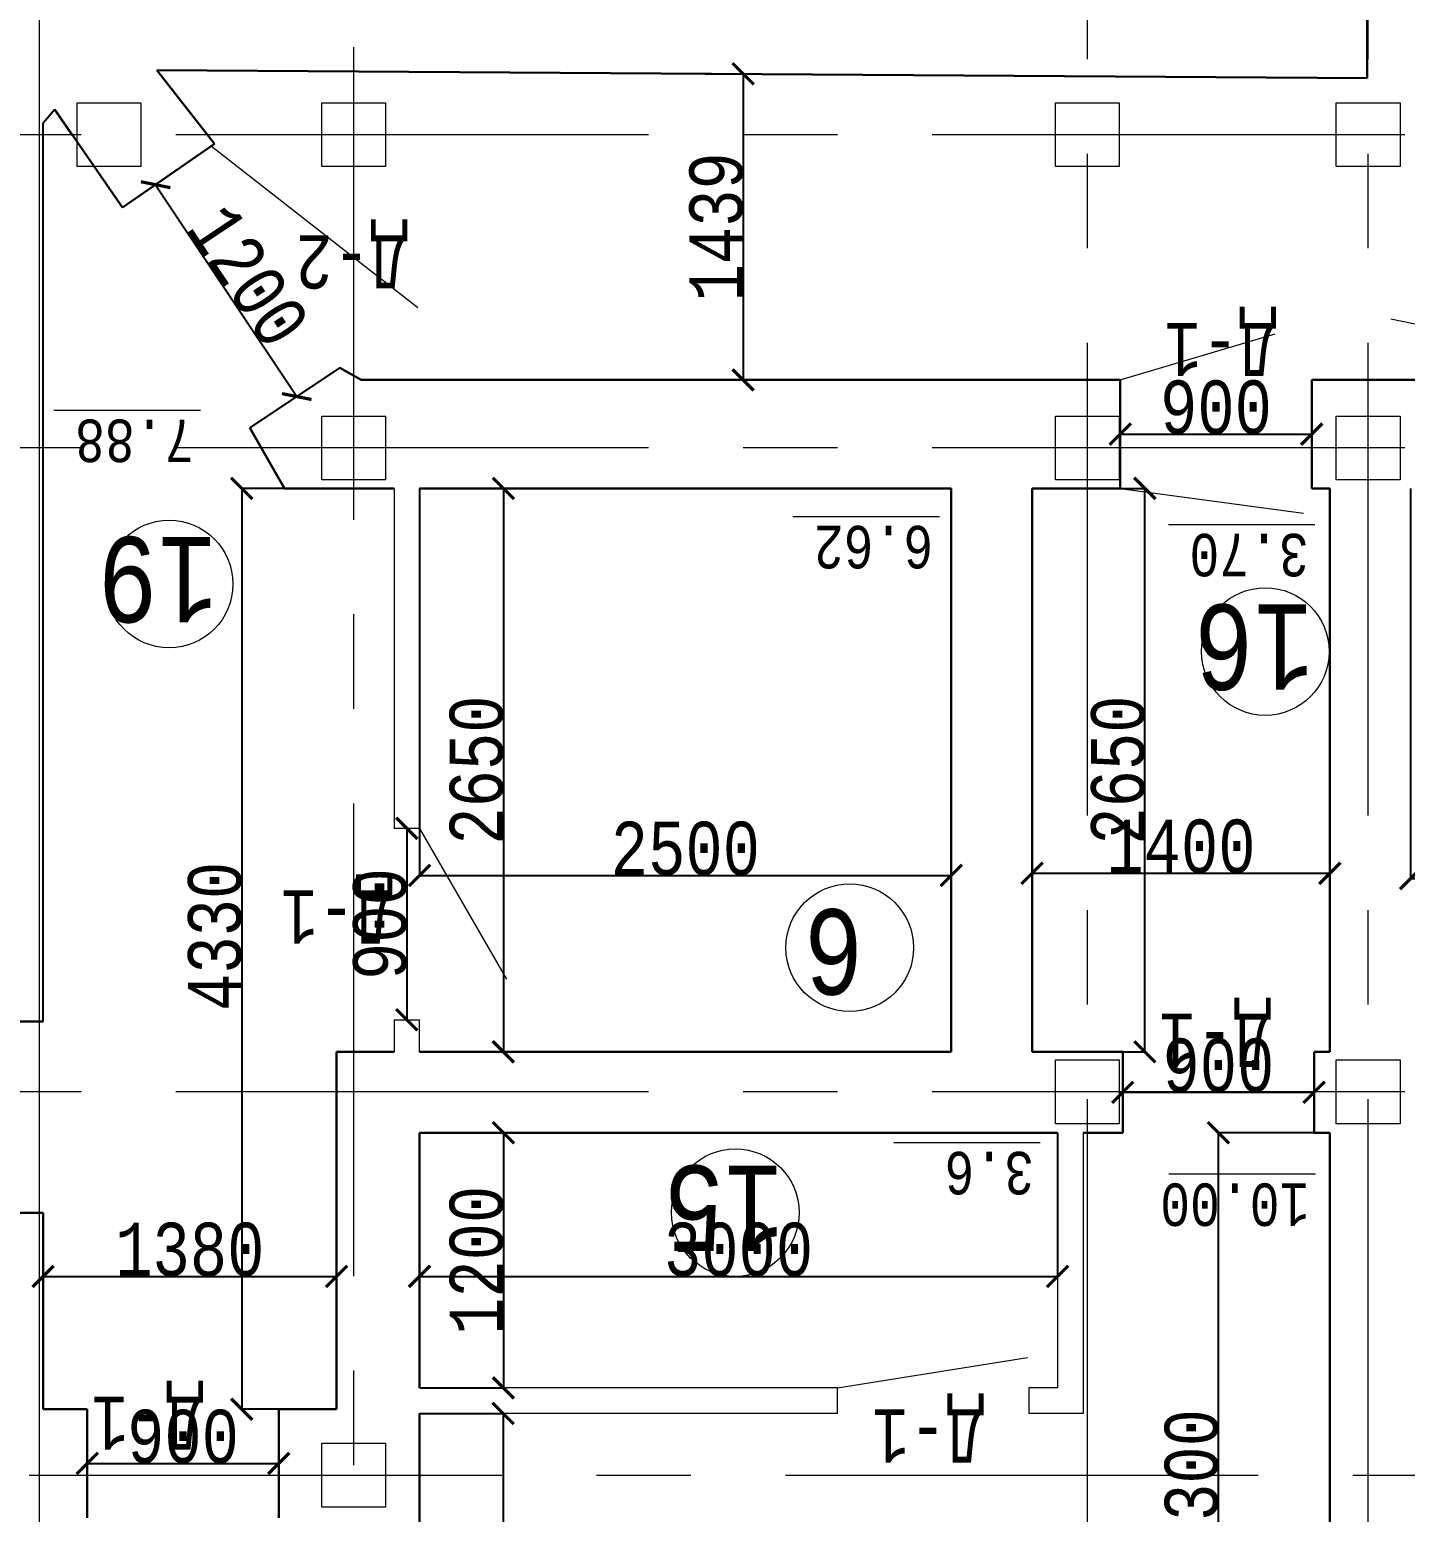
# Model space of a CAD drawing. Header units: millimetres. Extents: x -689206 to 4969298, y -1019800 to 703299.
# Drawn here: x -107337 to -100868, y -591246 to -584275 of the extents above; entities that cross this region are included whole.
import ezdxf

# ---------------------------------------------------------------- set-up
doc = ezdxf.new("R2010")
doc.units = ezdxf.units.MM
doc.linetypes.add('JIS_02_4.0', pattern=[5.5, 4, -1.5])
doc.linetypes.add('осеваяX2', pattern=[101.6, 63.5, -12.7, 12.7, -12.7])
for name, color, linetype, lineweight in [('несущие', 7, 'Continuous', 30), ('ОКНА', 250, 'Continuous', 20), ('ПЕРЕГОРОДКИ', 252, 'Continuous', 9), ('РАЗМЕРЫ', 7, 'Continuous', 9), ('сваи', 7, 'JIS_02_4.0', 30), ('стены', 7, 'Continuous', 20)]:
    doc.layers.add(name, color=color, linetype=linetype, lineweight=lineweight)
doc.layers.add('четотам', color=7, linetype='Continuous')
doc.styles.add('Аннотативный', font='isocteur.ttf', dxfattribs={"width": 0.7, "height": 250})
doc.dimstyles.new('Аннотативный', dxfattribs={"dimscale": 0, "dimtxt": 250, "dimasz": 100, "dimexe": 1.25, "dimexo": 0.625, "dimtad": 1, "dimdec": 0, "dimtxsty": 'Аннотативный', "dimblk": 'ARCHTICK', "dimcen": 2.5, "dimadec": 0, "dimazin": 0, "dimtfac": 1, "dimtdec": 0, "dimtmove": 0, "dimatfit": 3, "dimfxl": 1, "dimarcsym": 0})

# ---------------------------------------------------------------- blocks, each defined once
blk = doc.blocks.new('_ArchTick')
at = {"color": 0, "linetype": 'ByBlock', "const_width": 0.15}
blk.add_lwpolyline([(-0.5, -0.5), (0.5, 0.5)], dxfattribs=at)
blk = doc.blocks.new('*D3373')
at = {"layer": 'Defpoints', "color": 0, "lineweight": 0, "transparency": 16777216}
for p in [(-103003.5, -586431.2), (-105109.2, -589080.7), (-103003.5, -589080.7)]:
    blk.add_point(p, dxfattribs=at)
at = {"layer": 'ОКНА', "color": 0, "lineweight": -2, "transparency": 16777216}
for p, q in [((-103004.1, -586431.2), (-105110.5, -586431.2)), ((-105109.2, -586431.2), (-105109.2, -589080.7)), ((-103004.1, -589080.7), (-105110.5, -589080.7))]:
    blk.add_line(p, q, dxfattribs=at)
at = {"layer": 'ОКНА', "color": 0, "lineweight": -2, "transparency": 16777216, "xscale": 100, "yscale": 100, "zscale": 100}
for p, rotation in [((-105109.2, -586431.2), 90), ((-105109.2, -589080.7), 270)]:
    blk.add_blockref('_ArchTick', p, dxfattribs=dict(at, rotation=rotation))
at = {"layer": 'ОКНА', "color": 0, "lineweight": 5, "transparency": 16777216, "insert": (-105234.8, -587755.9), "char_height": 250, "attachment_point": 5, "rotation": 90, "style": 'Аннотативный'}
blk.add_mtext('2650', dxfattribs=at)
blk = doc.blocks.new('*D3374')
at = {"layer": 'Defpoints', "color": 0, "lineweight": 0, "transparency": 16777216}
for p in [(-105503.5, -586431.2), (-103003.5, -586431.2), (-103003.5, -588251)]:
    blk.add_point(p, dxfattribs=at)
at = {"layer": 'ОКНА', "color": 0, "lineweight": -2, "transparency": 16777216}
for p, q in [((-105503.5, -586431.8), (-105503.5, -588252.2)), ((-103003.5, -586431.8), (-103003.5, -588252.2)), ((-105503.5, -588251), (-103003.5, -588251))]:
    blk.add_line(p, q, dxfattribs=at)
at = {"layer": 'ОКНА', "color": 0, "lineweight": -2, "transparency": 16777216, "xscale": 100, "yscale": 100, "zscale": 100, "rotation": 180}
blk.add_blockref('_ArchTick', (-105503.5, -588251), dxfattribs=at)
at = {"layer": 'ОКНА', "color": 0, "lineweight": -2, "transparency": 16777216, "xscale": 100, "yscale": 100, "zscale": 100}
blk.add_blockref('_ArchTick', (-103003.5, -588251), dxfattribs=at)
at = {"layer": 'ОКНА', "color": 0, "lineweight": 5, "transparency": 16777216, "insert": (-104253.5, -588125.3), "char_height": 250, "attachment_point": 5, "style": 'Аннотативный'}
blk.add_mtext('2500', dxfattribs=at)
blk = doc.blocks.new('*D3471')
at = {"layer": 'Defpoints', "color": 0, "lineweight": 0, "transparency": 16777216}
for p in [(-100843.5, -586431.2), (-99438.5, -586431.2), (-99438.5, -588265.5)]:
    blk.add_point(p, dxfattribs=at)
at = {"layer": 'ПЕРЕГОРОДКИ', "color": 0, "lineweight": -2, "transparency": 16777216}
for p, q in [((-100843.5, -586431.8), (-100843.5, -588266.7)), ((-99438.5, -586431.8), (-99438.5, -588266.7)), ((-100843.5, -588265.5), (-99438.5, -588265.5))]:
    blk.add_line(p, q, dxfattribs=at)
at = {"layer": 'ПЕРЕГОРОДКИ', "color": 0, "lineweight": -2, "transparency": 16777216, "xscale": 100, "yscale": 100, "zscale": 100, "rotation": 180}
blk.add_blockref('_ArchTick', (-100843.5, -588265.5), dxfattribs=at)
at = {"layer": 'ПЕРЕГОРОДКИ', "color": 0, "lineweight": -2, "transparency": 16777216, "xscale": 100, "yscale": 100, "zscale": 100}
blk.add_blockref('_ArchTick', (-99438.5, -588265.5), dxfattribs=at)
at = {"layer": 'ПЕРЕГОРОДКИ', "color": 0, "lineweight": 5, "transparency": 16777216, "insert": (-100195.7, -588139.8), "char_height": 250, "attachment_point": 5, "style": 'Аннотативный'}
blk.add_mtext('1400', dxfattribs=at)
blk = doc.blocks.new('*D3472')
at = {"layer": 'Defpoints', "color": 0, "lineweight": 0, "transparency": 16777216}
for p in [(-102623.5, -586431.2), (-102093.4, -586431.2), (-102623.5, -589080.7)]:
    blk.add_point(p, dxfattribs=at)
at = {"layer": 'ПЕРЕГОРОДКИ', "color": 0, "lineweight": -2, "transparency": 16777216}
for p, q in [((-102622.8, -586431.2), (-102092.1, -586431.2)), ((-102093.4, -589080.7), (-102093.4, -586431.2)), ((-102622.8, -589080.7), (-102092.1, -589080.7))]:
    blk.add_line(p, q, dxfattribs=at)
at = {"layer": 'ПЕРЕГОРОДКИ', "color": 0, "lineweight": -2, "transparency": 16777216, "xscale": 100, "yscale": 100, "zscale": 100}
for p, rotation in [((-102093.4, -586431.2), 90), ((-102093.4, -589080.7), 270)]:
    blk.add_blockref('_ArchTick', p, dxfattribs=dict(at, rotation=rotation))
at = {"layer": 'ПЕРЕГОРОДКИ', "color": 0, "lineweight": 5, "transparency": 16777216, "insert": (-102219, -587755.9), "char_height": 250, "attachment_point": 5, "rotation": 90, "style": 'Аннотативный'}
blk.add_mtext('2650', dxfattribs=at)
blk = doc.blocks.new('*D3473')
at = {"layer": 'Defpoints', "color": 0, "lineweight": 0, "transparency": 16777216}
for p in [(-102623.5, -586431.2), (-101223.5, -586431.2), (-101223.5, -588241)]:
    blk.add_point(p, dxfattribs=at)
at = {"layer": 'ПЕРЕГОРОДКИ', "color": 0, "lineweight": -2, "transparency": 16777216}
for p, q in [((-102623.5, -586431.8), (-102623.5, -588242.2)), ((-101223.5, -586431.8), (-101223.5, -588242.2)), ((-102623.5, -588241), (-101223.5, -588241))]:
    blk.add_line(p, q, dxfattribs=at)
at = {"layer": 'ПЕРЕГОРОДКИ', "color": 0, "lineweight": -2, "transparency": 16777216, "xscale": 100, "yscale": 100, "zscale": 100, "rotation": 180}
blk.add_blockref('_ArchTick', (-102623.5, -588241), dxfattribs=at)
at = {"layer": 'ПЕРЕГОРОДКИ', "color": 0, "lineweight": -2, "transparency": 16777216, "xscale": 100, "yscale": 100, "zscale": 100}
blk.add_blockref('_ArchTick', (-101223.5, -588241), dxfattribs=at)
at = {"layer": 'ПЕРЕГОРОДКИ', "color": 0, "lineweight": 5, "transparency": 16777216, "insert": (-101923.5, -588115.3), "char_height": 250, "attachment_point": 5, "style": 'Аннотативный'}
blk.add_mtext('1400', dxfattribs=at)
blk = doc.blocks.new('*D3401')
at = {"layer": 'Defpoints', "color": 0, "linetype": 'ByBlock', "lineweight": 0, "transparency": 16777216}
for p in [(-102208.8, -586176.2), (-101308.8, -586176.2), (-101308.8, -586176.2)]:
    blk.add_point(p, dxfattribs=at)
at = {"layer": 'РАЗМЕРЫ', "color": 0, "linetype": 'ByBlock', "lineweight": -2, "transparency": 16777216}
for p, q in [((-102208.8, -586175.6), (-102208.8, -586175)), ((-102208.8, -586176.2), (-101308.8, -586176.2)), ((-101308.8, -586175.6), (-101308.8, -586175))]:
    blk.add_line(p, q, dxfattribs=at)
at = {"layer": 'РАЗМЕРЫ', "color": 0, "linetype": 'ByBlock', "lineweight": -2, "transparency": 16777216, "xscale": 100, "yscale": 100, "zscale": 100, "rotation": 180}
blk.add_blockref('_ArchTick', (-102208.8, -586176.2), dxfattribs=at)
at = {"layer": 'РАЗМЕРЫ', "color": 0, "linetype": 'ByBlock', "lineweight": -2, "transparency": 16777216, "xscale": 100, "yscale": 100, "zscale": 100}
blk.add_blockref('_ArchTick', (-101308.8, -586176.2), dxfattribs=at)
at = {"layer": 'РАЗМЕРЫ', "color": 0, "linetype": 'ByBlock', "lineweight": 5, "transparency": 16777216, "insert": (-101758.8, -586050.6), "char_height": 250, "attachment_point": 5, "style": 'Аннотативный'}
blk.add_mtext('900', dxfattribs=at)
blk = doc.blocks.new('*D3403')
at = {"layer": 'Defpoints', "color": 0, "linetype": 'ByBlock', "lineweight": 0, "transparency": 16777216}
for p in [(-102197.5, -589268.6), (-101297.5, -589268.6), (-101297.5, -589270.7)]:
    blk.add_point(p, dxfattribs=at)
at = {"layer": 'РАЗМЕРЫ', "color": 0, "linetype": 'ByBlock', "lineweight": -2, "transparency": 16777216}
for p, q in [((-102197.5, -589269.3), (-102197.5, -589271.9)), ((-102197.5, -589270.7), (-101297.5, -589270.7)), ((-101297.5, -589269.3), (-101297.5, -589271.9))]:
    blk.add_line(p, q, dxfattribs=at)
at = {"layer": 'РАЗМЕРЫ', "color": 0, "linetype": 'ByBlock', "lineweight": -2, "transparency": 16777216, "xscale": 100, "yscale": 100, "zscale": 100, "rotation": 180}
blk.add_blockref('_ArchTick', (-102197.5, -589270.7), dxfattribs=at)
at = {"layer": 'РАЗМЕРЫ', "color": 0, "linetype": 'ByBlock', "lineweight": -2, "transparency": 16777216, "xscale": 100, "yscale": 100, "zscale": 100}
blk.add_blockref('_ArchTick', (-101297.5, -589270.7), dxfattribs=at)
at = {"layer": 'РАЗМЕРЫ', "color": 0, "linetype": 'ByBlock', "lineweight": 5, "transparency": 16777216, "insert": (-101747.5, -589145), "char_height": 250, "attachment_point": 5, "style": 'Аннотативный'}
blk.add_mtext('900', dxfattribs=at)
blk = doc.blocks.new('*D3404')
at = {"layer": 'Defpoints', "color": 0, "linetype": 'ByBlock', "lineweight": 0, "transparency": 16777216}
for p in [(-105563.5, -588029.7), (-105563.5, -588929.7), (-105563.5, -588929.7)]:
    blk.add_point(p, dxfattribs=at)
at = {"layer": 'РАЗМЕРЫ', "color": 0, "linetype": 'ByBlock', "lineweight": -2, "transparency": 16777216}
for p, q in [((-105564.1, -588029.7), (-105564.7, -588029.7)), ((-105563.5, -588029.7), (-105563.5, -588929.7)), ((-105564.1, -588929.7), (-105564.7, -588929.7))]:
    blk.add_line(p, q, dxfattribs=at)
at = {"layer": 'РАЗМЕРЫ', "color": 0, "linetype": 'ByBlock', "lineweight": -2, "transparency": 16777216, "xscale": 100, "yscale": 100, "zscale": 100}
for p, rotation in [((-105563.5, -588029.7), 90), ((-105563.5, -588929.7), 270)]:
    blk.add_blockref('_ArchTick', p, dxfattribs=dict(at, rotation=rotation))
at = {"layer": 'РАЗМЕРЫ', "color": 0, "linetype": 'ByBlock', "lineweight": 5, "transparency": 16777216, "insert": (-105689.1, -588479.7), "char_height": 250, "attachment_point": 5, "rotation": 90, "style": 'Аннотативный'}
blk.add_mtext('900', dxfattribs=at)
blk = doc.blocks.new('*D3405')
at = {"layer": 'Defpoints', "color": 0, "linetype": 'ByBlock', "lineweight": 0, "transparency": 16777216}
for p in [(-107065.5, -591015.7), (-106165.5, -591015.7), (-106165.5, -591015.7)]:
    blk.add_point(p, dxfattribs=at)
at = {"layer": 'РАЗМЕРЫ', "color": 0, "linetype": 'ByBlock', "lineweight": -2, "transparency": 16777216}
for p, q in [((-107065.5, -591015), (-107065.5, -591014.4)), ((-107065.5, -591015.7), (-106165.5, -591015.7)), ((-106165.5, -591015), (-106165.5, -591014.4))]:
    blk.add_line(p, q, dxfattribs=at)
at = {"layer": 'РАЗМЕРЫ', "color": 0, "linetype": 'ByBlock', "lineweight": -2, "transparency": 16777216, "xscale": 100, "yscale": 100, "zscale": 100, "rotation": 180}
blk.add_blockref('_ArchTick', (-107065.5, -591015.7), dxfattribs=at)
at = {"layer": 'РАЗМЕРЫ', "color": 0, "linetype": 'ByBlock', "lineweight": -2, "transparency": 16777216, "xscale": 100, "yscale": 100, "zscale": 100}
blk.add_blockref('_ArchTick', (-106165.5, -591015.7), dxfattribs=at)
at = {"layer": 'РАЗМЕРЫ', "color": 0, "linetype": 'ByBlock', "lineweight": 5, "transparency": 16777216, "insert": (-106615.5, -590890), "char_height": 250, "attachment_point": 5, "style": 'Аннотативный'}
blk.add_mtext('900', dxfattribs=at)
blk = doc.blocks.new('*D3406')
at = {"layer": 'Defpoints', "color": 0, "linetype": 'ByBlock', "lineweight": 0, "transparency": 16777216}
for p in [(-107273.5, -590136.3), (-105893.5, -590136.3), (-105893.5, -590136.3)]:
    blk.add_point(p, dxfattribs=at)
at = {"layer": 'РАЗМЕРЫ', "color": 0, "linetype": 'ByBlock', "lineweight": -2, "transparency": 16777216}
for p, q in [((-107273.5, -590135.6), (-107273.5, -590135)), ((-107273.5, -590136.3), (-105893.5, -590136.3)), ((-105893.5, -590135.6), (-105893.5, -590135))]:
    blk.add_line(p, q, dxfattribs=at)
at = {"layer": 'РАЗМЕРЫ', "color": 0, "linetype": 'ByBlock', "lineweight": -2, "transparency": 16777216, "xscale": 100, "yscale": 100, "zscale": 100, "rotation": 180}
blk.add_blockref('_ArchTick', (-107273.5, -590136.3), dxfattribs=at)
at = {"layer": 'РАЗМЕРЫ', "color": 0, "linetype": 'ByBlock', "lineweight": -2, "transparency": 16777216, "xscale": 100, "yscale": 100, "zscale": 100}
blk.add_blockref('_ArchTick', (-105893.5, -590136.3), dxfattribs=at)
at = {"layer": 'РАЗМЕРЫ', "color": 0, "linetype": 'ByBlock', "lineweight": 5, "transparency": 16777216, "insert": (-106583.5, -590010.6), "char_height": 250, "attachment_point": 5, "style": 'Аннотативный'}
blk.add_mtext('1380', dxfattribs=at)
blk = doc.blocks.new('*D3407')
at = {"layer": 'Defpoints', "color": 0, "linetype": 'ByBlock', "lineweight": 0, "transparency": 16777216}
for p in [(-105988.9, -586431.2), (-106339.4, -590760.7), (-105988.9, -590760.7)]:
    blk.add_point(p, dxfattribs=at)
at = {"layer": 'РАЗМЕРЫ', "color": 0, "linetype": 'ByBlock', "lineweight": -2, "transparency": 16777216}
for p, q in [((-105989.5, -586431.2), (-106340.7, -586431.2)), ((-106339.4, -586431.2), (-106339.4, -590760.7)), ((-105989.5, -590760.7), (-106340.7, -590760.7))]:
    blk.add_line(p, q, dxfattribs=at)
at = {"layer": 'РАЗМЕРЫ', "color": 0, "linetype": 'ByBlock', "lineweight": -2, "transparency": 16777216, "xscale": 100, "yscale": 100, "zscale": 100}
for p, rotation in [((-106339.4, -586431.2), 90), ((-106339.4, -590760.7), 270)]:
    blk.add_blockref('_ArchTick', p, dxfattribs=dict(at, rotation=rotation))
at = {"layer": 'РАЗМЕРЫ', "color": 0, "linetype": 'ByBlock', "lineweight": 5, "transparency": 16777216, "insert": (-106465.1, -588537.5), "char_height": 250, "attachment_point": 5, "rotation": 90, "style": 'Аннотативный'}
blk.add_mtext('4330', dxfattribs=at)
blk = doc.blocks.new('*D3410')
at = {"layer": 'Defpoints', "color": 0, "linetype": 'ByBlock', "lineweight": 0, "transparency": 16777216}
for p in [(-106744.4, -585003.5), (-106081, -585999.5), (-106081, -585999.5)]:
    blk.add_point(p, dxfattribs=at)
at = {"layer": 'РАЗМЕРЫ', "color": 0, "linetype": 'ByBlock', "lineweight": -2, "transparency": 16777216}
for p, q in [((-106744.4, -585003.5), (-106081, -585999.5)), ((-106743.9, -585003.1), (-106743.4, -585002.8)), ((-106080.5, -585999.1), (-106079.9, -585998.8))]:
    blk.add_line(p, q, dxfattribs=at)
at = {"layer": 'РАЗМЕРЫ', "color": 0, "linetype": 'ByBlock', "lineweight": -2, "transparency": 16777216, "xscale": 100, "yscale": 100, "zscale": 100}
for p, rotation in [((-106744.4, -585003.5), 123.6678492284091), ((-106081, -585999.5), 303.6678492284091)]:
    blk.add_blockref('_ArchTick', p, dxfattribs=dict(at, rotation=rotation))
at = {"layer": 'РАЗМЕРЫ', "color": 0, "linetype": 'ByBlock', "lineweight": 9, "transparency": 16777216, "insert": (-106308.2, -585431.8), "char_height": 250, "attachment_point": 5, "rotation": 303.66785, "style": 'Аннотативный'}
blk.add_mtext('1200', dxfattribs=at)
blk = doc.blocks.new('*D3380')
at = {"layer": 'Defpoints', "color": 0, "linetype": 'ByBlock', "lineweight": 0, "transparency": 16777216}
for p in [(-101747.5, -589460.7), (-101223.5, -589460.7), (-101223.5, -592760.7)]:
    blk.add_point(p, dxfattribs=at)
at = {"layer": 'РАЗМЕРЫ', "color": 0, "linetype": 'ByBlock', "lineweight": -2, "transparency": 16777216}
for p, q in [((-101224.1, -589460.7), (-101748.7, -589460.7)), ((-101747.5, -592760.7), (-101747.5, -589460.7)), ((-101224.1, -592760.7), (-101748.7, -592760.7))]:
    blk.add_line(p, q, dxfattribs=at)
at = {"layer": 'РАЗМЕРЫ', "color": 0, "linetype": 'ByBlock', "lineweight": -2, "transparency": 16777216, "xscale": 100, "yscale": 100, "zscale": 100}
for p, rotation in [((-101747.5, -589460.7), 90), ((-101747.5, -592760.7), 270)]:
    blk.add_blockref('_ArchTick', p, dxfattribs=dict(at, rotation=rotation))
at = {"layer": 'РАЗМЕРЫ', "color": 0, "linetype": 'ByBlock', "lineweight": 5, "transparency": 16777216, "insert": (-101873.1, -591110.7), "char_height": 250, "attachment_point": 5, "rotation": 90, "style": 'Аннотативный'}
blk.add_mtext('3300', dxfattribs=at)
blk = doc.blocks.new('*D3381')
at = {"layer": 'Defpoints', "color": 0, "linetype": 'ByBlock', "lineweight": 0, "transparency": 16777216}
for p in [(-105503.5, -590780.7), (-105503.5, -592760.7), (-105110.5, -592760.7)]:
    blk.add_point(p, dxfattribs=at)
at = {"layer": 'РАЗМЕРЫ', "color": 0, "linetype": 'ByBlock', "lineweight": -2, "transparency": 16777216}
for p, q in [((-105502.8, -590780.7), (-105109.2, -590780.7)), ((-105110.5, -590780.7), (-105110.5, -592760.7)), ((-105502.8, -592760.7), (-105109.2, -592760.7))]:
    blk.add_line(p, q, dxfattribs=at)
at = {"layer": 'РАЗМЕРЫ', "color": 0, "linetype": 'ByBlock', "lineweight": -2, "transparency": 16777216, "xscale": 100, "yscale": 100, "zscale": 100}
for p, rotation in [((-105110.5, -590780.7), 90), ((-105110.5, -592760.7), 270)]:
    blk.add_blockref('_ArchTick', p, dxfattribs=dict(at, rotation=rotation))
at = {"layer": 'РАЗМЕРЫ', "color": 0, "linetype": 'ByBlock', "lineweight": 5, "transparency": 16777216, "insert": (-105236.1, -591770.7), "char_height": 250, "attachment_point": 5, "rotation": 90, "style": 'Аннотативный'}
blk.add_mtext('1980', dxfattribs=at)
blk = doc.blocks.new('*D3382')
at = {"layer": 'Defpoints', "color": 0, "linetype": 'ByBlock', "lineweight": 0, "transparency": 16777216}
for p in [(-105503.5, -589460.7), (-105503.5, -590660.7), (-105109.2, -590660.7)]:
    blk.add_point(p, dxfattribs=at)
at = {"layer": 'РАЗМЕРЫ', "color": 0, "linetype": 'ByBlock', "lineweight": -2, "transparency": 16777216}
for p, q in [((-105502.8, -589460.7), (-105108, -589460.7)), ((-105109.2, -589460.7), (-105109.2, -590660.7)), ((-105502.8, -590660.7), (-105108, -590660.7))]:
    blk.add_line(p, q, dxfattribs=at)
at = {"layer": 'РАЗМЕРЫ', "color": 0, "linetype": 'ByBlock', "lineweight": -2, "transparency": 16777216, "xscale": 100, "yscale": 100, "zscale": 100}
for p, rotation in [((-105109.2, -589460.7), 90), ((-105109.2, -590660.7), 270)]:
    blk.add_blockref('_ArchTick', p, dxfattribs=dict(at, rotation=rotation))
at = {"layer": 'РАЗМЕРЫ', "color": 0, "linetype": 'ByBlock', "lineweight": 5, "transparency": 16777216, "insert": (-105234.8, -590060.7), "char_height": 250, "attachment_point": 5, "rotation": 90, "style": 'Аннотативный'}
blk.add_mtext('1200', dxfattribs=at)
blk = doc.blocks.new('*D3383')
at = {"layer": 'Defpoints', "color": 0, "linetype": 'ByBlock', "lineweight": 0, "transparency": 16777216}
for p in [(-105503.5, -589460.7), (-102503.5, -589460.7), (-102503.5, -590136.3)]:
    blk.add_point(p, dxfattribs=at)
at = {"layer": 'РАЗМЕРЫ', "color": 0, "linetype": 'ByBlock', "lineweight": -2, "transparency": 16777216}
for p, q in [((-105503.5, -589461.3), (-105503.5, -590137.5)), ((-102503.5, -589461.3), (-102503.5, -590137.5)), ((-105503.5, -590136.3), (-102503.5, -590136.3))]:
    blk.add_line(p, q, dxfattribs=at)
at = {"layer": 'РАЗМЕРЫ', "color": 0, "linetype": 'ByBlock', "lineweight": -2, "transparency": 16777216, "xscale": 100, "yscale": 100, "zscale": 100, "rotation": 180}
blk.add_blockref('_ArchTick', (-105503.5, -590136.3), dxfattribs=at)
at = {"layer": 'РАЗМЕРЫ', "color": 0, "linetype": 'ByBlock', "lineweight": -2, "transparency": 16777216, "xscale": 100, "yscale": 100, "zscale": 100}
blk.add_blockref('_ArchTick', (-102503.5, -590136.3), dxfattribs=at)
at = {"layer": 'РАЗМЕРЫ', "color": 0, "linetype": 'ByBlock', "lineweight": 5, "transparency": 16777216, "insert": (-104003.5, -590010.6), "char_height": 250, "attachment_point": 5, "style": 'Аннотативный'}
blk.add_mtext('3000', dxfattribs=at)
blk = doc.blocks.new('*D3531')
at = {"layer": 'Defpoints', "color": 0, "linetype": 'ByBlock', "lineweight": 0, "ltscale": 35, "transparency": 16777216}
for p in [(-104159, -584482.2), (-104159, -585921.2), (-103982.1, -585921.2)]:
    blk.add_point(p, dxfattribs=at)
at = {"layer": 'РАЗМЕРЫ', "color": 0, "linetype": 'ByBlock', "lineweight": -2, "ltscale": 35, "transparency": 16777216}
for p, q in [((-104158.4, -584482.2), (-103980.8, -584482.2)), ((-103982.1, -584482.2), (-103982.1, -585921.2)), ((-104158.4, -585921.2), (-103980.8, -585921.2))]:
    blk.add_line(p, q, dxfattribs=at)
at = {"layer": 'РАЗМЕРЫ', "color": 0, "linetype": 'ByBlock', "lineweight": -2, "ltscale": 35, "transparency": 16777216, "xscale": 100, "yscale": 100, "zscale": 100}
for p, rotation in [((-103982.1, -584482.2), 90), ((-103982.1, -585921.2), 270)]:
    blk.add_blockref('_ArchTick', p, dxfattribs=dict(at, rotation=rotation))
at = {"layer": 'РАЗМЕРЫ', "color": 0, "linetype": 'ByBlock', "lineweight": 5, "ltscale": 35, "transparency": 16777216, "insert": (-104107.7, -585201.7), "char_height": 250, "attachment_point": 5, "rotation": 90, "style": 'Аннотативный'}
blk.add_mtext('1439', dxfattribs=at)

msp = doc.modelspace()

# ---------------------------------------------------------------- linework, layer by layer
at = {"layer": 'несущие', "color": 0}
for p, q in [((-106589.3, -584896.4), (-106899.6, -585110.6)), ((-106899.6, -585110.6), (-106900.1, -585110.9)), ((-105963.5, -585921.2), (-106302, -586146.7)), ((-102208.8, -585921.2), (-105778.5, -585921.2)), ((-102208.8, -586431.2), (-102208.8, -585921.2)), ((-101308.8, -586431.2), (-101308.8, -585921.2)), ((-100773.2, -585921.2), (-101308.8, -585921.2)), ((-105723.5, -586431.2), (-106137.8, -586431.2)), ((-105623.5, -586431.2), (-105723.5, -586431.2)), ((-105422.9, -586431.2), (-105503.5, -586431.2)), ((-103003.5, -586431.2), (-105422.9, -586431.2)), ((-103003.5, -587080.7), (-103003.5, -586431.2)), ((-102208.8, -586431.2), (-102623.5, -586431.2)), ((-102623.5, -587080.7), (-102623.5, -586431.2)), ((-101223.5, -586431.2), (-101308.8, -586431.2))]:
    msp.add_line(p, q, dxfattribs=at)
at = {"layer": 'ОКНА', "color": 0}
msp.add_line((-101297.5, -589460.7), (-101297.5, -589080.7), dxfattribs=at)
at = {"layer": 'ПЕРЕГОРОДКИ', "color": 18, "linetype": 'ByBlock', "lineweight": 9, "true_color": 0x000000}
msp.add_line((-106481.8, -584822.2), (-105512.1, -585580.9), dxfattribs=at)
at = {"layer": 'РАЗМЕРЫ', "linetype": 'осеваяX2', "lineweight": 5, "ltscale": 35}
for p, q in [((-105813.5, -548796.3), (-105813.5, -598637.6)), ((-101043.5, -598637.6), (-101043.5, -548796.3)), ((-132230.7, -591070.7), (-65160.7, -591070.7))]:
    msp.add_line(p, q, dxfattribs=at)
at = {"layer": 'РАЗМЕРЫ', "lineweight": 0, "ltscale": 35}
msp.add_line((-107292.5, -580214.5), (-107292.5, -638682.8), dxfattribs=at)
at = {"layer": 'РАЗМЕРЫ', "linetype": 'ByBlock', "lineweight": 30}
for p, q in [((-101048, -584122.2), (-101048, -584502.2)), ((-101048, -584502.2), (-106739, -584465.7))]:
    msp.add_line(p, q, dxfattribs=at)
at = {"layer": 'РАЗМЕРЫ', "linetype": 'ByBlock', "lineweight": 5, "ltscale": 35}
msp.add_line((-106579.2, -584465.7), (-106739, -584465.7), dxfattribs=at)
at = {"layer": 'РАЗМЕРЫ', "linetype": 'ByBlock', "lineweight": 30, "ltscale": 35}
for p, q in [((-106739, -584465.7), (-106466.7, -584811.8)), ((-106899.6, -585110.6), (-106467.3, -584811)), ((-106302, -586146.7), (-105877.6, -585864)), ((-105877.6, -585864), (-105778.5, -585921.2)), ((-106302, -586146.7), (-106137.8, -586431.2))]:
    msp.add_line(p, q, dxfattribs=at)
at = {"layer": 'РАЗМЕРЫ'}
for p, q in [((-106533, -586065), (-107222.3, -586065)), ((-103058.7, -586564.6), (-103748, -586564.6)), ((-101293.3, -586602.1), (-101982.6, -586602.1)), ((-102584.9, -589507.8), (-103274.2, -589507.8)), ((-101290.5, -589656.3), (-101979.7, -589656.3))]:
    msp.add_line(p, q, dxfattribs=at)
at = {"layer": 'РАЗМЕРЫ', "linetype": 'ByBlock', "lineweight": 20}
for p, q in [((-102208.8, -586431.2), (-101347.7, -586548.1)), ((-105503.5, -589460.7), (-103003.5, -589460.7)), ((-105503.5, -589460.7), (-105503.5, -590660.7)), ((-105503.5, -589460.7), (-102503.5, -589460.7)), ((-105503.5, -590780.7), (-105503.5, -590960.7))]:
    msp.add_line(p, q, dxfattribs=at)
at = {"layer": 'РАЗМЕРЫ', "linetype": 'ByBlock', "lineweight": 13}
for p, q in [((-102503.5, -589460.7), (-102503.5, -590660.7)), ((-102383.5, -589460.7), (-102383.5, -590780.7)), ((-103538.1, -590660.7), (-105503.5, -590660.7)), ((-103538.1, -590780.7), (-103538.1, -590660.7)), ((-102503.5, -590660.7), (-102638.1, -590660.7)), ((-102638.1, -590660.7), (-102638.1, -590780.7)), ((-103538.1, -590780.7), (-105503.5, -590780.7)), ((-102383.5, -590780.7), (-102638.1, -590780.7))]:
    msp.add_line(p, q, dxfattribs=at)
at = {"layer": 'РАЗМЕРЫ', "linetype": 'ByBlock', "lineweight": 9}
msp.add_line((-103538.1, -590660.7), (-102645.5, -590517.5), dxfattribs=at)
at = {"layer": 'сваи', "linetype": 'ByBlock', "lineweight": 9, "ltscale": 35}
for p, q in [((-99574.5, -585921.2), (-100936.6, -585635.4)), ((-102208.8, -585921.2), (-101480.7, -585704))]:
    msp.add_line(p, q, dxfattribs=at)
at = {"layer": 'стены', "linetype": 'осеваяX2', "lineweight": 5, "ltscale": 35}
for p, q in [((-102363.4, -598637.6), (-102363.4, -548796.3)), ((-65310.7, -584768.6), (-132363.4, -584768.6)), ((-65310.7, -586241.2), (-132363.4, -586241.2)), ((-65310.7, -589268.6), (-132363.4, -589268.6))]:
    msp.add_line(p, q, dxfattribs=at)
at = {"layer": 'стены', "lineweight": 25}
for p, q in [((-107218.3, -584649.8), (-107273.5, -584714.6)), ((-107273.5, -586260.7), (-107273.5, -584714.6)), ((-107273.5, -588937.7), (-107273.5, -586260.7))]:
    msp.add_line(p, q, dxfattribs=at)
at = {"layer": 'стены', "lineweight": 30}
for p, q in [((-106900.1, -585110.9), (-107218.3, -584649.8)), ((-107137.7, -584768.6), (-107218.3, -584651.9)), ((-106590.5, -584897.3), (-106589.4, -584896.2)), ((-101223.5, -589080.7), (-101223.5, -586431.2)), ((-103003.5, -587460.7), (-103003.5, -587080.7)), ((-102623.5, -589080.7), (-102623.5, -587080.7)), ((-102623.5, -589080.7), (-102623.5, -587080.7)), ((-103003.5, -589080.7), (-103003.5, -587460.7)), ((-107513.5, -588937.7), (-107273.5, -588937.7)), ((-105893.5, -589080.7), (-105893.5, -590760.7)), ((-105623.5, -589080.7), (-105893.5, -589080.7)), ((-105503.5, -589080.7), (-103003.5, -589080.7)), ((-102197.5, -589080.7), (-102623.5, -589080.7)), ((-102197.5, -589080.7), (-102197.5, -589460.7)), ((-101223.5, -589080.7), (-101297.5, -589080.7)), ((-101297.5, -589460.7), (-101297.5, -589080.7)), ((-102503.5, -589460.7), (-105503.5, -589460.7)), ((-105503.5, -589460.7), (-105503.5, -590660.7)), ((-102197.5, -589460.7), (-102383.5, -589460.7)), ((-101223.5, -589460.7), (-101297.5, -589460.7)), ((-101223.5, -589460.7), (-101223.5, -592760.7)), ((-107273.5, -589837.7), (-107513.5, -589837.7)), ((-107273.5, -590760.7), (-107273.5, -589837.7)), ((-107065.5, -590760.7), (-107273.5, -590760.7)), ((-107065.5, -591270.7), (-107065.5, -590760.7)), ((-106165.5, -590760.7), (-106005.5, -590760.7)), ((-105893.5, -590760.7), (-106165.5, -590760.7)), ((-106165.5, -591270.7), (-106165.5, -590760.7)), ((-105503.5, -590780.7), (-105503.5, -592760.7))]:
    msp.add_line(p, q, dxfattribs=at)
at = {"layer": 'стены'}
for p, q in [((-105623.5, -586431.2), (-105623.5, -588029.7)), ((-105503.5, -588029.7), (-105503.5, -586431.2)), ((-103003.5, -587080.7), (-103003.5, -589080.7)), ((-103003.5, -587080.7), (-103003.5, -589080.7)), ((-102623.5, -587460.7), (-102623.5, -587506.3)), ((-102623.5, -587506.3), (-102623.5, -589080.7)), ((-105503.5, -588029.7), (-105623.5, -588029.7)), ((-105623.5, -588929.7), (-105623.5, -589080.7)), ((-105623.5, -588929.7), (-105503.5, -588929.7)), ((-105503.5, -589080.7), (-105503.5, -588929.7)), ((-102497.5, -589080.7), (-102623.5, -589080.7)), ((-101223.5, -589080.7), (-101297.5, -589080.7)), ((-107273.5, -590760.7), (-107065.5, -590760.7))]:
    msp.add_line(p, q, dxfattribs=at)
at = {"layer": 'стены', "lineweight": 9}
msp.add_line((-105503.5, -588029.7), (-105094.1, -588738.7), dxfattribs=at)
at = {"layer": 'стены'}
msp.add_lwpolyline([(-106813.2, -584918.6), (-107113.2, -584918.6), (-107113.2, -584618.6), (-106813.2, -584618.6)], close=True, dxfattribs=at)
at = {"layer": 'стены', "lineweight": 20}
for points in [[(-105663.5, -584918.6), (-105963.5, -584918.6), (-105963.5, -584618.6), (-105663.5, -584618.6)], [(-102213.4, -584918.6), (-102513.4, -584918.6), (-102513.4, -584618.6), (-102213.4, -584618.6)], [(-100893.5, -584918.6), (-101193.5, -584918.6), (-101193.5, -584618.6), (-100893.5, -584618.6)], [(-105663.5, -586391.7), (-105963.5, -586391.7), (-105963.5, -586091.7), (-105663.5, -586091.7)], [(-102213.4, -586391.2), (-102513.4, -586391.2), (-102513.4, -586091.2), (-102213.4, -586091.2)], [(-100893.5, -586391.2), (-101193.5, -586391.2), (-101193.5, -586091.2), (-100893.5, -586091.2)], [(-102213.4, -589418.6), (-102513.4, -589418.6), (-102513.4, -589118.6), (-102213.4, -589118.6)], [(-100893.5, -589418.6), (-101193.5, -589418.6), (-101193.5, -589118.6), (-100893.5, -589118.6)], [(-105663.5, -591220.7), (-105963.5, -591220.7), (-105963.5, -590920.7), (-105663.5, -590920.7)]]:
    msp.add_lwpolyline(points, close=True, dxfattribs=at)
at = {"layer": 'четотам', "lineweight": 13}
for centre in [(-106680.7, -586881), (-101527, -587198.4), (-103480.7, -588591), (-104018.6, -589836.5)]:
    msp.add_circle(centre, 300, dxfattribs=at)

# ---------------------------------------------------------------- texts
at = {"layer": 'РАЗМЕРЫ', "lineweight": 20, "ltscale": 150, "char_height": 250, "width": 922.913, "attachment_point": 1, "rotation": 180, "style": 'Аннотативный'}
for s, insert in [('Д-2', (-105560.7, -585491.5)), ('Д-1', (-101475.9, -585903.3)), ('Д-1', (-105630.7, -588571.5)), ('Д-1', (-101500.7, -589151.5)), ('Д-1', (-106520.7, -590951.5)), ('Д-1', (-102850.7, -591011.5))]:
    msp.add_mtext(s, dxfattribs=dict(at, insert=insert))
at = {"layer": 'РАЗМЕРЫ', "char_height": 200, "width": 656.117, "attachment_point": 1, "rotation": 180, "style": 'Аннотативный'}
for s, insert in [('7.88', (-106562.3, -586307.8)), ('6.62', (-103088, -586807.4)), ('3.70', (-101322.6, -586844.9)), ('3.6', (-102614.2, -589750.6)), ('10.00', (-101319.7, -589899.1))]:
    msp.add_mtext(s, dxfattribs=dict(at, insert=insert))
at = {"layer": 'РАЗМЕРЫ', "lineweight": 13, "ltscale": 150, "char_height": 401.1, "width": 1460, "attachment_point": 1, "rotation": 180, "style": 'Аннотативный'}
for s, insert in [('19', (-106452.7, -587060.9)), ('16', (-101299, -587378.3)), ('6', (-103414.6, -588811.3)), ('15', (-103790.5, -590016.5))]:
    msp.add_mtext(s, dxfattribs=dict(at, insert=insert))

# ---------------------------------------------------------------- dimensions: what is measured, and where the dimension line sits
at = {"layer": 'ОКНА', "color": 0, "lineweight": 5}
dim = msp.add_aligned_dim(p1=(-103003.5, -586431.2), p2=(-103003.5, -589080.7), distance=-2105.8, text='2650', dimstyle='Аннотативный', dxfattribs=at)
dim.commit()
dim.dimension.update_dxf_attribs({"geometry": '*D3373', "text_midpoint": (-105234.8, -587755.9)})
dim = msp.add_linear_dim(base=(-103003.5, -588251), p1=(-105503.5, -586431.2), p2=(-103003.5, -586431.2), angle=0, dimstyle='Аннотативный', dxfattribs=at)
dim.commit()
dim.dimension.update_dxf_attribs({"geometry": '*D3374', "text_midpoint": (-104253.5, -588251), "dimtype": 161})
at = {"layer": 'ПЕРЕГОРОДКИ', "color": 0, "lineweight": 5}
dim = msp.add_aligned_dim(p1=(-102623.5, -589080.7), p2=(-102623.5, -586431.2), distance=-530.1, text='2650', dimstyle='Аннотативный', dxfattribs=at)
dim.commit()
dim.dimension.update_dxf_attribs({"geometry": '*D3472', "text_midpoint": (-102219, -587755.9)})
dim = msp.add_linear_dim(base=(-101223.5, -588241), p1=(-102623.5, -586431.2), p2=(-101223.5, -586431.2), angle=0, dimstyle='Аннотативный', dxfattribs=at)
dim.commit()
dim.dimension.update_dxf_attribs({"geometry": '*D3473', "text_midpoint": (-101923.5, -588241), "dimtype": 161})
dim = msp.add_linear_dim(base=(-99438.5, -588265.5), p1=(-100843.5, -586431.2), p2=(-99438.5, -586431.2), angle=0, text='1400', dimstyle='Аннотативный', dxfattribs=at)
dim.commit()
dim.dimension.update_dxf_attribs({"geometry": '*D3471', "text_midpoint": (-100195.7, -588265.5), "dimtype": 161})
at = {"layer": 'РАЗМЕРЫ', "linetype": 'ByBlock', "lineweight": 5, "ltscale": 35}
dim = msp.add_linear_dim(base=(-103982.1, -585921.2), p1=(-104159, -584482.2), p2=(-104159, -585921.2), angle=270, dimstyle='Аннотативный', dxfattribs=at)
dim.commit()
dim.dimension.update_dxf_attribs({"geometry": '*D3531', "text_midpoint": (-104107.7, -585201.7)})
at = {"layer": 'РАЗМЕРЫ', "color": 18, "linetype": 'ByBlock', "lineweight": 9, "true_color": 0x000000}
dim = msp.add_aligned_dim(p1=(-106744.4, -585003.5), p2=(-106081, -585999.5), distance=0, text='1200', dimstyle='Аннотативный', dxfattribs=at)
dim.commit()
dim.dimension.update_dxf_attribs({"geometry": '*D3410', "text_midpoint": (-106308.2, -585431.8)})
at = {"layer": 'РАЗМЕРЫ', "color": 18, "linetype": 'ByBlock', "lineweight": 5, "true_color": 0x000000}
for base, p1, p2, angle, picture, middle in [((-101308.8, -586176.2), (-102208.8, -586176.2), (-101308.8, -586176.2), 180, '*D3401', (-101758.8, -586050.6)), ((-105563.5, -588929.7), (-105563.5, -588029.7), (-105563.5, -588929.7), 270, '*D3404', (-105689.1, -588479.7)), ((-101297.5, -589270.7), (-102197.5, -589268.6), (-101297.5, -589268.6), 180, '*D3403', (-101747.5, -589145)), ((-105893.5, -590136.3), (-107273.5, -590136.3), (-105893.5, -590136.3), 180, '*D3406', (-106583.5, -590010.6)), ((-106165.5, -591015.7), (-107065.5, -591015.7), (-106165.5, -591015.7), 180, '*D3405', (-106615.5, -590890))]:
    dim = msp.add_linear_dim(base=base, p1=p1, p2=p2, angle=angle, dimstyle='Аннотативный', dxfattribs=at)
    dim.commit()
    dim.dimension.update_dxf_attribs({"geometry": picture, "text_midpoint": middle})
dim = msp.add_linear_dim(base=(-106339.4, -590760.7), p1=(-105988.9, -586431.2), p2=(-105988.9, -590760.7), angle=270, text='4330', dimstyle='Аннотативный', dxfattribs=at)
dim.commit()
dim.dimension.update_dxf_attribs({"geometry": '*D3407', "text_midpoint": (-106339.4, -588537.5), "dimtype": 160})
at = {"layer": 'РАЗМЕРЫ', "linetype": 'ByBlock', "lineweight": 5}
for base, p1, p2, angle, picture, middle in [((-102503.5, -590136.3), (-105503.5, -589460.7), (-102503.5, -589460.7), 180, '*D3383', (-104003.5, -590010.6)), ((-105109.2, -590660.7), (-105503.5, -589460.7), (-105503.5, -590660.7), 270, '*D3382', (-105234.8, -590060.7)), ((-101747.5, -589460.7), (-101223.5, -592760.7), (-101223.5, -589460.7), 270, '*D3380', (-101873.1, -591110.7)), ((-105110.5, -592760.7), (-105503.5, -590780.7), (-105503.5, -592760.7), 270, '*D3381', (-105236.1, -591770.7))]:
    dim = msp.add_linear_dim(base=base, p1=p1, p2=p2, angle=angle, dimstyle='Аннотативный', dxfattribs=at)
    dim.commit()
    dim.dimension.update_dxf_attribs({"geometry": picture, "text_midpoint": middle})

doc.saveas('drawing.dxf')
